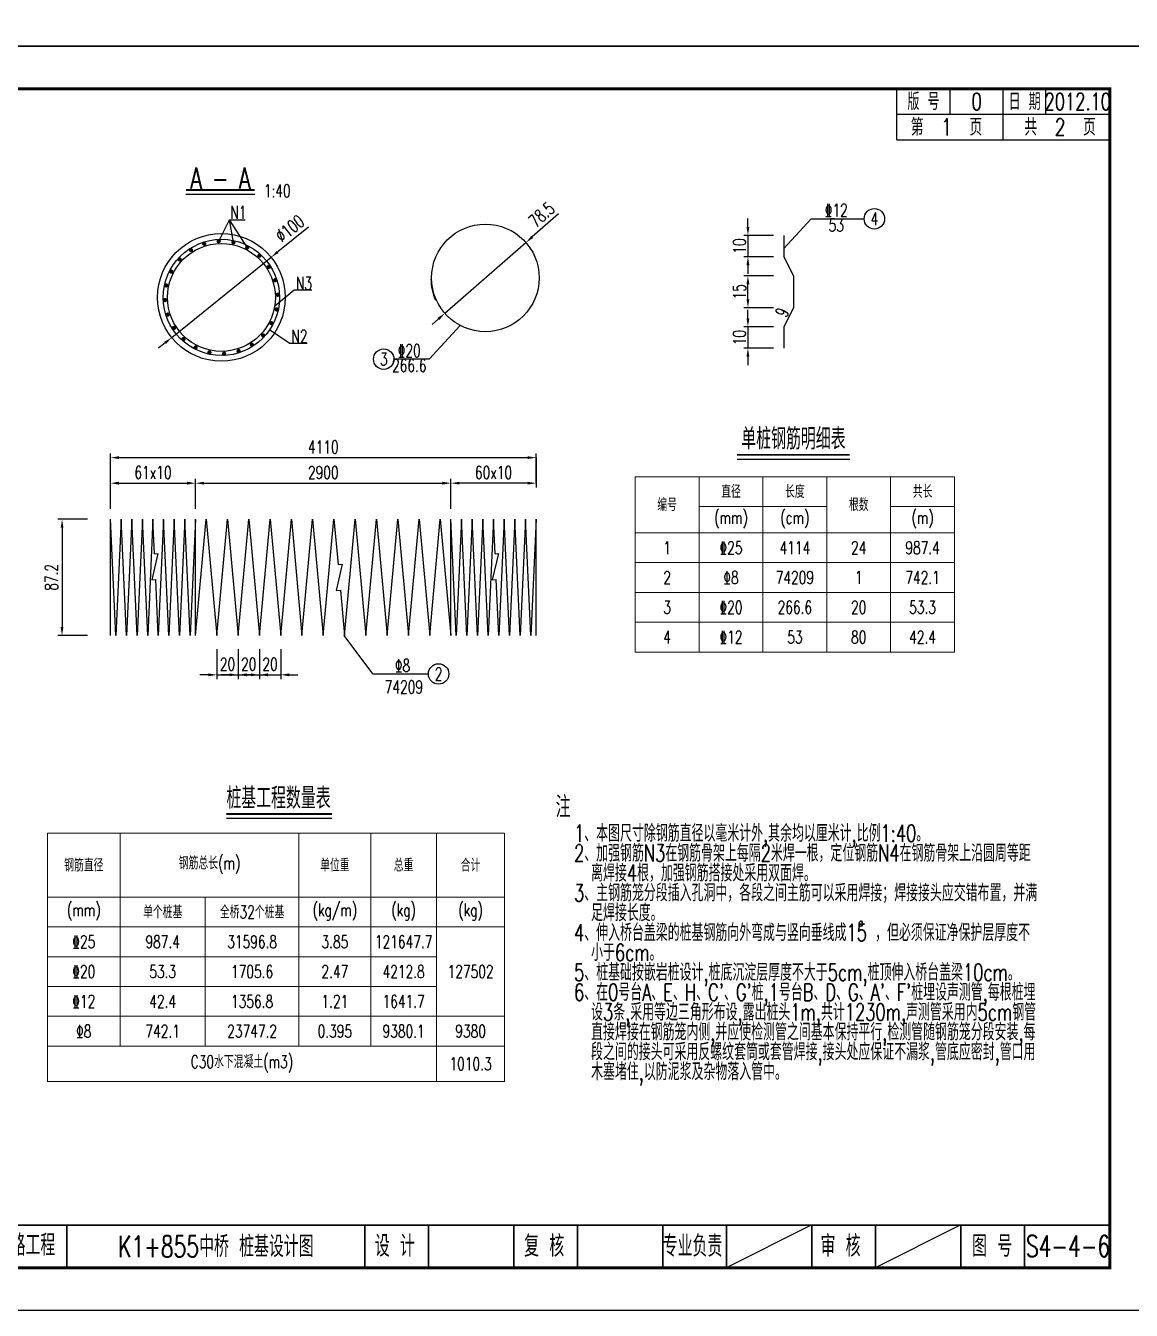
# Model space of a CAD drawing. Header units: millimetres. Extents: x -51 to 12129, y -1309 to -715.
# Drawn here: x 1784.9 to 2044.6, y -1308.7 to -1006.8 of the extents above; entities that cross this region are included whole.
import ezdxf
from ezdxf.enums import TextEntityAlignment as Align

# ---------------------------------------------------------------- set-up
doc = ezdxf.new("R2010")
doc.units = ezdxf.units.MM
doc.header["$LTSCALE"] = 0.25
for name, color, linetype in [('图框', 7, 'Continuous'), ('尺寸标注', 2, 'Continuous'), ('文字', 7, 'Continuous'), ('文字字符', 7, 'Continuous'), ('标注', 4, 'Continuous'), ('次轮廓线', 7, 'Continuous'), ('表格', 7, 'Continuous'), ('钢筋', 6, 'Continuous')]:
    doc.layers.add(name, color=color, linetype=linetype)
doc.styles.get("Standard").update_dxf_attribs({"font": 'simplex1.shx', "width": 0.7, "bigfont": 'hztxt.shx'})
doc.dimstyles.new('比例1：10', dxfattribs={"dimtxt": 3, "dimasz": 2, "dimexe": 1, "dimexo": 2, "dimgap": 0.5, "dimtad": 1, "dimzin": 13, "dimdsep": 46, "dimtxsty": 'Standard', "dimcen": -0.09, "dimclrd": 256, "dimclre": 256, "dimclrt": 7, "dimaunit": 1, "dimadec": 0, "dimazin": 0, "dimtfac": 0.0005, "dimtix": 1, "dimtmove": 2, "dimatfit": 0, "dimldrblk": 'DIM', "dimfxl": 0, "dimtolj": 1, "dimtzin": 13, "dimarcsym": 0})
doc.dimstyles.new('比例1：25', dxfattribs={"dimtxt": 3, "dimasz": 2, "dimexe": 1, "dimexo": 1, "dimgap": 1, "dimtad": 1, "dimdec": 1, "dimlfac": 2.5, "dimzin": 9, "dimdsep": 46, "dimtxsty": 'Standard', "dimcen": -0.09, "dimclrd": 4, "dimclre": 4, "dimclrt": 7, "dimaunit": 1, "dimadec": 0, "dimazin": 0, "dimtfac": 0.0005, "dimtdec": 1, "dimtix": 1, "dimtmove": 2, "dimatfit": 3, "dimfxl": 0, "dimtolj": 1, "dimtzin": 13, "dimarcsym": 0})
doc.dimstyles.new('比例1：300', dxfattribs={"dimtxt": 3, "dimasz": 2, "dimexe": 2, "dimexo": 1, "dimgap": 0.5, "dimtad": 1, "dimlfac": 30, "dimzin": 13, "dimdsep": 46, "dimtxsty": 'Standard', "dimcen": -0.09, "dimclrd": 256, "dimclre": 256, "dimclrt": 7, "dimaunit": 1, "dimadec": 0, "dimazin": 2, "dimtfac": 0.0005, "dimtix": 1, "dimtmove": 2, "dimatfit": 3, "dimfxl": 0, "dimtolj": 1, "dimtzin": 13, "dimarcsym": 0})
doc.dimstyles.new('比例1：40', dxfattribs={"dimscale": 0, "dimtxt": 3, "dimasz": 2, "dimexe": 1, "dimexo": 1, "dimgap": 1, "dimtad": 1, "dimlfac": 4, "dimzin": 13, "dimdsep": 46, "dimtxsty": 'Standard', "dimblk2": 'DIM', "dimcen": -0.09, "dimclrd": 256, "dimclre": 256, "dimclrt": 7, "dimaunit": 1, "dimadec": 5, "dimazin": 0, "dimtfac": 0.0005, "dimtix": 1, "dimtmove": 2, "dimatfit": 3, "dimfxl": 0, "dimtolj": 1, "dimtzin": 13, "dimarcsym": 0})
doc.dimstyles.new('比例：1：20', dxfattribs={"dimscale": 0, "dimtxt": 3, "dimasz": 2, "dimexe": 1, "dimexo": 1, "dimgap": 0.5, "dimtad": 1, "dimdec": 1, "dimlfac": 2, "dimzin": 9, "dimdsep": 46, "dimtxsty": 'Standard', "dimcen": 0.5, "dimclrd": 256, "dimclre": 256, "dimclrt": 256, "dimadec": 1, "dimazin": 2, "dimtfac": 1, "dimtdec": 1, "dimtix": 1, "dimtmove": 2, "dimatfit": 3, "dimfxl": 0, "dimtolj": 1, "dimtzin": 0, "dimlwd": -1, "dimlwe": -1, "dimarcsym": 0})

# ---------------------------------------------------------------- blocks, each defined once
blk = doc.blocks.new('*D1118')
at = {"layer": 'Defpoints', "color": 0}
for p in [(1372.09, -1172.34), (1813.16, -1172.34), (1393.16, -1189.01)]:
    blk.add_point(p, dxfattribs=at)
at = {"layer": '标注', "lineweight": -2}
for p, q in [((1378.09, -1172.34), (1370.09, -1172.34)), ((1372.09, -1187.01), (1372.09, -1174.34)), ((1378.09, -1189.01), (1370.09, -1189.01))]:
    blk.add_line(p, q, dxfattribs=at)
at = {"layer": '标注'}
for points in [[(1371.76, -1174.34), (1372.43, -1174.34), (1372.09, -1172.34)], [(1371.76, -1187.01), (1372.43, -1187.01), (1372.09, -1189.01)]]:
    blk.add_solid(points, dxfattribs=at)
at = {"layer": '标注', "color": 7, "insert": (1370.09, -1180.68), "char_height": 3, "attachment_point": 5, "rotation": 90}
blk.add_mtext('\\A1;500', dxfattribs=at)
blk = doc.blocks.new('*D1770')
at = {"layer": 'Defpoints', "color": 0}
for p in [(6802.01, -1239.17), (1359.98, -1242.17), (6754.34, -1242.17)]:
    blk.add_point(p, dxfattribs=at)
at = {"layer": '标注', "color": 4, "lineweight": -2}
for p, q in [((6754.34, -1237.17), (6754.34, -1235.17)), ((6760.34, -1239.17), (6753.34, -1239.17)), ((6754.34, -1239.17), (6754.34, -1242.17)), ((6748.34, -1242.17), (6755.34, -1242.17)), ((6754.34, -1244.17), (6754.34, -1246.17))]:
    blk.add_line(p, q, dxfattribs=at)
at = {"layer": '标注', "color": 4}
for points in [[(6754.01, -1237.17), (6754.67, -1237.17), (6754.34, -1239.17)], [(6754.01, -1244.17), (6754.67, -1244.17), (6754.34, -1242.17)]]:
    blk.add_solid(points, dxfattribs=at)
at = {"layer": '标注', "color": 7, "insert": (6751.84, -1240.67), "char_height": 3, "attachment_point": 5, "rotation": 90}
blk.add_mtext('\\A1;7.5', dxfattribs=at)
blk = doc.blocks.new('*D1794')
at = {"layer": 'Defpoints', "color": 0}
for p in [(1756.54, -1110.45), (8019.91, -1110.45), (8028.04, -1115.45)]:
    blk.add_point(p, dxfattribs=at)
at = {"layer": '标注', "lineweight": -2}
for p, q in [((8019.91, -1108.45), (8019.91, -1106.45)), ((8013.91, -1110.45), (8020.91, -1110.45)), ((8019.91, -1115.45), (8019.91, -1110.45)), ((8025.91, -1115.45), (8018.91, -1115.45)), ((8019.91, -1117.45), (8019.91, -1119.45))]:
    blk.add_line(p, q, dxfattribs=at)
at = {"layer": '标注'}
for points in [[(8019.58, -1108.45), (8020.25, -1108.45), (8019.91, -1110.45)], [(8019.58, -1117.45), (8020.25, -1117.45), (8019.91, -1115.45)]]:
    blk.add_solid(points, dxfattribs=at)
at = {"layer": '标注', "color": 7, "insert": (8017.91, -1112.95), "char_height": 3, "attachment_point": 5, "rotation": 90}
blk.add_mtext('\\A1;5', dxfattribs=at)
blk = doc.blocks.new('DIM')
blk.add_lwpolyline([(-1, -0.1, 0.2, 0, 0), (0, 0, 0, 0, 0)], format="xyseb")
blk = doc.blocks.new('*D1930')
at = {"layer": 'Defpoints', "color": 0}
for p in [(1842.53, -1061.25), (1819.19, -1080.1)]:
    blk.add_point(p, dxfattribs=at)
at = {"layer": '标注', "lineweight": -2}
for p, q in [((1851.34, -1054.14), (1844.09, -1059.99)), ((1819.19, -1080.1), (1842.53, -1061.25)), ((1817.64, -1081.36), (1816.08, -1082.61))]:
    blk.add_line(p, q, dxfattribs=at)
at = {"layer": '标注'}
for points in [[(1843.88, -1059.73), (1844.29, -1060.25), (1842.53, -1061.25)], [(1817.43, -1081.1), (1817.85, -1081.62), (1819.19, -1080.1)]]:
    blk.add_solid(points, dxfattribs=at)
at = {"layer": '标注', "color": 7, "insert": (1846.92, -1054.49), "char_height": 3, "attachment_point": 5, "rotation": 38.9309}
blk.add_mtext('\\A1;%%C100', dxfattribs=at)
blk = doc.blocks.new('*D1931')
at = {"layer": 'Defpoints', "color": 0}
for p in [(1902.39, -1057.78), (1883.35, -1074.41)]:
    blk.add_point(p, dxfattribs=at)
at = {"layer": '标注', "lineweight": -2}
for p, q in [((1910.07, -1051.07), (1903.89, -1056.46)), ((1883.35, -1074.41), (1902.39, -1057.78)), ((1881.85, -1075.72), (1880.34, -1077.04))]:
    blk.add_line(p, q, dxfattribs=at)
at = {"layer": '标注'}
for points in [[(1903.67, -1056.21), (1904.11, -1056.71), (1902.39, -1057.78)], [(1881.63, -1075.47), (1882.07, -1075.97), (1883.35, -1074.41)]]:
    blk.add_solid(points, dxfattribs=at)
at = {"layer": '标注', "color": 7, "insert": (1906.09, -1051.22), "char_height": 3, "attachment_point": 5, "rotation": 41.1437}
blk.add_mtext('\\A1;78.5', dxfattribs=at)
blk = doc.blocks.new('*D1933')
at = {"layer": 'Defpoints', "color": 0}
for p in [(1962.98, -1056.1), (1954.55, -1061.1), (1962.98, -1061.1)]:
    blk.add_point(p, dxfattribs=at)
at = {"layer": '标注'}
for p, q in [((1954.55, -1054.1), (1954.55, -1052.1)), ((1960.55, -1056.1), (1953.55, -1056.1)), ((1954.55, -1056.1), (1954.55, -1061.1)), ((1960.55, -1061.1), (1953.55, -1061.1)), ((1954.55, -1063.1), (1954.55, -1065.1))]:
    blk.add_line(p, q, dxfattribs=at)
for points in [[(1954.22, -1054.1), (1954.88, -1054.1), (1954.55, -1056.1)], [(1954.22, -1063.1), (1954.88, -1063.1), (1954.55, -1061.1)]]:
    blk.add_solid(points, dxfattribs=at)
at = {"layer": '标注', "insert": (1952.55, -1058.6), "char_height": 3, "attachment_point": 5, "rotation": 90}
blk.add_mtext('\\A1;10', dxfattribs=at)
blk = doc.blocks.new('*D1934')
at = {"layer": 'Defpoints', "color": 0}
for p in [(1954.55, -1065.6), (1965.23, -1065.6), (1965.23, -1073.1)]:
    blk.add_point(p, dxfattribs=at)
at = {"layer": '标注'}
for p, q in [((1960.55, -1065.6), (1953.55, -1065.6)), ((1954.55, -1071.1), (1954.55, -1067.6)), ((1960.55, -1073.1), (1953.55, -1073.1))]:
    blk.add_line(p, q, dxfattribs=at)
for points in [[(1954.22, -1067.6), (1954.88, -1067.6), (1954.55, -1065.6)], [(1954.22, -1071.1), (1954.88, -1071.1), (1954.55, -1073.1)]]:
    blk.add_solid(points, dxfattribs=at)
at = {"layer": '标注', "insert": (1952.55, -1069.35), "char_height": 3, "attachment_point": 5, "rotation": 90}
blk.add_mtext('\\A1;15', dxfattribs=at)
blk = doc.blocks.new('*D1935')
at = {"layer": 'Defpoints', "color": 0}
for p in [(1962.98, -1077.6), (1954.55, -1082.6), (1962.98, -1082.6)]:
    blk.add_point(p, dxfattribs=at)
at = {"layer": '标注'}
for p, q in [((1954.55, -1075.6), (1954.55, -1073.6)), ((1960.55, -1077.6), (1953.55, -1077.6)), ((1954.55, -1077.6), (1954.55, -1082.6)), ((1960.55, -1082.6), (1953.55, -1082.6)), ((1954.55, -1084.6), (1954.55, -1086.6))]:
    blk.add_line(p, q, dxfattribs=at)
for points in [[(1954.22, -1075.6), (1954.88, -1075.6), (1954.55, -1077.6)], [(1954.22, -1084.6), (1954.88, -1084.6), (1954.55, -1082.6)]]:
    blk.add_solid(points, dxfattribs=at)
at = {"layer": '标注', "insert": (1952.55, -1080.1), "char_height": 3, "attachment_point": 5, "rotation": 90}
blk.add_mtext('\\A1;10', dxfattribs=at)
blk = doc.blocks.new('*D1936')
at = {"layer": 'Defpoints', "color": 0}
for p in [(1804.79, -1122.8), (1793.42, -1150.1), (1804.79, -1150.1)]:
    blk.add_point(p, dxfattribs=at)
at = {"layer": '标注', "lineweight": -2}
for p, q in [((1799.42, -1122.8), (1792.42, -1122.8)), ((1793.42, -1124.8), (1793.42, -1148.1)), ((1799.42, -1150.1), (1792.42, -1150.1))]:
    blk.add_line(p, q, dxfattribs=at)
at = {"layer": '标注'}
for points in [[(1793.09, -1124.8), (1793.76, -1124.8), (1793.42, -1122.8)], [(1793.09, -1148.1), (1793.76, -1148.1), (1793.42, -1150.1)]]:
    blk.add_solid(points, dxfattribs=at)
at = {"layer": '标注', "color": 7, "insert": (1790.92, -1136.45), "char_height": 3, "attachment_point": 5, "rotation": 90}
blk.add_mtext('\\A1;87.2', dxfattribs=at)
blk = doc.blocks.new('*D1922')
at = {"layer": 'Defpoints', "color": 0}
for p in [(1904.79, -1108.32), (1804.79, -1122.8), (1904.79, -1122.8)]:
    blk.add_point(p, dxfattribs=at)
at = {"layer": '标注', "lineweight": -2}
for p, q in [((1804.79, -1114.32), (1804.79, -1107.32)), ((1904.79, -1114.32), (1904.79, -1107.32)), ((1806.79, -1108.32), (1902.79, -1108.32))]:
    blk.add_line(p, q, dxfattribs=at)
at = {"layer": '标注'}
for points in [[(1806.79, -1107.98), (1806.79, -1108.65), (1804.79, -1108.32)], [(1902.79, -1107.98), (1902.79, -1108.65), (1904.79, -1108.32)]]:
    blk.add_solid(points, dxfattribs=at)
at = {"layer": '标注', "color": 7, "insert": (1854.79, -1105.82), "char_height": 3, "attachment_point": 5}
blk.add_mtext('\\A1;4110', dxfattribs=at)
blk = doc.blocks.new('*D1937')
at = {"layer": 'Defpoints', "color": 0}
for p in [(1824.79, -1114.32), (1804.79, -1122.8), (1824.79, -1122.8)]:
    blk.add_point(p, dxfattribs=at)
at = {"layer": '标注', "lineweight": -2}
for p, q in [((1804.79, -1120.32), (1804.79, -1113.32)), ((1824.79, -1120.32), (1824.79, -1113.32)), ((1806.79, -1114.32), (1822.79, -1114.32))]:
    blk.add_line(p, q, dxfattribs=at)
at = {"layer": '标注'}
for points in [[(1806.79, -1113.98), (1806.79, -1114.65), (1804.79, -1114.32)], [(1822.79, -1113.98), (1822.79, -1114.65), (1824.79, -1114.32)]]:
    blk.add_solid(points, dxfattribs=at)
at = {"layer": '标注', "color": 7, "insert": (1814.79, -1111.82), "char_height": 3, "attachment_point": 5}
blk.add_mtext('\\A1;61x10', dxfattribs=at)
blk = doc.blocks.new('*D1938')
at = {"layer": 'Defpoints', "color": 0}
for p in [(1904.79, -825.8), (1884.79, -1114.32), (1884.79, -1122.8)]:
    blk.add_point(p, dxfattribs=at)
at = {"layer": '标注', "lineweight": -2}
for p, q in [((1904.79, -1108.32), (1904.79, -1115.32)), ((1884.79, -1120.32), (1884.79, -1113.32)), ((1902.79, -1114.32), (1886.79, -1114.32))]:
    blk.add_line(p, q, dxfattribs=at)
at = {"layer": '标注'}
for points in [[(1886.79, -1113.98), (1886.79, -1114.65), (1884.79, -1114.32)], [(1902.79, -1113.98), (1902.79, -1114.65), (1904.79, -1114.32)]]:
    blk.add_solid(points, dxfattribs=at)
at = {"layer": '标注', "color": 7, "insert": (1894.79, -1111.82), "char_height": 3, "attachment_point": 5}
blk.add_mtext('\\A1;60x10', dxfattribs=at)
blk = doc.blocks.new('*D1923')
at = {"layer": 'Defpoints', "color": 0}
for p in [(1884.79, -1114.32), (1824.79, -1122.8), (1884.79, -1122.8)]:
    blk.add_point(p, dxfattribs=at)
at = {"layer": '标注', "lineweight": -2}
for p, q in [((1824.79, -1120.32), (1824.79, -1113.32)), ((1884.79, -1120.32), (1884.79, -1113.32)), ((1826.79, -1114.32), (1882.79, -1114.32))]:
    blk.add_line(p, q, dxfattribs=at)
at = {"layer": '标注'}
for points in [[(1826.79, -1113.98), (1826.79, -1114.65), (1824.79, -1114.32)], [(1882.79, -1113.98), (1882.79, -1114.65), (1884.79, -1114.32)]]:
    blk.add_solid(points, dxfattribs=at)
at = {"layer": '标注', "color": 7, "insert": (1854.79, -1111.82), "char_height": 3, "attachment_point": 5}
blk.add_mtext('\\A1;2900', dxfattribs=at)
blk = doc.blocks.new('*D1939')
at = {"layer": 'Defpoints', "color": 0}
for p in [(1829.79, -1150.1), (1834.79, -1150.1), (1834.79, -1159.35)]:
    blk.add_point(p, dxfattribs=at)
at = {"layer": '标注', "lineweight": -2}
for p, q in [((1829.79, -1153.35), (1829.79, -1160.35)), ((1834.79, -1153.35), (1834.79, -1160.35)), ((1827.79, -1159.35), (1825.79, -1159.35)), ((1829.79, -1159.35), (1834.79, -1159.35)), ((1836.79, -1159.35), (1838.79, -1159.35))]:
    blk.add_line(p, q, dxfattribs=at)
at = {"layer": '标注'}
for points in [[(1827.79, -1159.01), (1827.79, -1159.68), (1829.79, -1159.35)], [(1836.79, -1159.01), (1836.79, -1159.68), (1834.79, -1159.35)]]:
    blk.add_solid(points, dxfattribs=at)
at = {"layer": '标注', "color": 7, "insert": (1832.29, -1156.85), "char_height": 3, "attachment_point": 5}
blk.add_mtext('\\A1;20', dxfattribs=at)
blk = doc.blocks.new('*D1940')
at = {"layer": 'Defpoints', "color": 0}
for p in [(1834.79, -1150.1), (1839.79, -1150.1), (1839.79, -1159.35)]:
    blk.add_point(p, dxfattribs=at)
at = {"layer": '标注', "lineweight": -2}
for p, q in [((1834.79, -1153.35), (1834.79, -1160.35)), ((1839.79, -1153.35), (1839.79, -1160.35)), ((1832.79, -1159.35), (1830.79, -1159.35)), ((1834.79, -1159.35), (1839.79, -1159.35)), ((1841.79, -1159.35), (1843.79, -1159.35))]:
    blk.add_line(p, q, dxfattribs=at)
at = {"layer": '标注'}
for points in [[(1832.79, -1159.01), (1832.79, -1159.68), (1834.79, -1159.35)], [(1841.79, -1159.01), (1841.79, -1159.68), (1839.79, -1159.35)]]:
    blk.add_solid(points, dxfattribs=at)
at = {"layer": '标注', "color": 7, "insert": (1837.29, -1156.85), "char_height": 3, "attachment_point": 5}
blk.add_mtext('\\A1;20', dxfattribs=at)
blk = doc.blocks.new('*D1941')
at = {"layer": 'Defpoints', "color": 0}
for p in [(1839.79, -1150.1), (1844.79, -1150.1), (1844.79, -1159.35)]:
    blk.add_point(p, dxfattribs=at)
at = {"layer": '标注', "lineweight": -2}
for p, q in [((1839.79, -1153.35), (1839.79, -1160.35)), ((1844.79, -1153.35), (1844.79, -1160.35)), ((1837.79, -1159.35), (1835.79, -1159.35)), ((1839.79, -1159.35), (1844.79, -1159.35)), ((1846.79, -1159.35), (1848.79, -1159.35))]:
    blk.add_line(p, q, dxfattribs=at)
at = {"layer": '标注'}
for points in [[(1837.79, -1159.01), (1837.79, -1159.68), (1839.79, -1159.35)], [(1846.79, -1159.01), (1846.79, -1159.68), (1844.79, -1159.35)]]:
    blk.add_solid(points, dxfattribs=at)
at = {"layer": '标注', "color": 7, "insert": (1842.29, -1156.85), "char_height": 3, "attachment_point": 5}
blk.add_mtext('\\A1;20', dxfattribs=at)
blk = doc.blocks.new('*T1924')
at = {"layer": '表格', "color": 1, "lineweight": 0}
for p, q in [((0, 0), (15, 0)), ((0, 0), (0, -7)), ((15, 0), (30, 0)), ((30, 0), (45, 0)), ((45, 0), (60, 0)), ((60, 0), (75, 0)), ((75, 0), (75, -7)), ((0, -7), (0, -13.2)), ((75, -7), (75, -13.2)), ((0, -13.2), (0, -20.2)), ((75, -13.2), (75, -20.2)), ((0, -20.2), (0, -27.2)), ((75, -20.2), (75, -27.2)), ((0, -27.2), (0, -34.2)), ((75, -27.2), (75, -34.2)), ((0, -34.2), (0, -41.2)), ((75, -34.2), (75, -41.2)), ((0, -41.2), (15, -41.2)), ((15, -41.2), (30, -41.2)), ((30, -41.2), (45, -41.2)), ((45, -41.2), (60, -41.2)), ((60, -41.2), (75, -41.2))]:
    blk.add_line(p, q, dxfattribs=at)
at = {"layer": '表格', "color": 0, "lineweight": 0}
for p, q in [((15, 0), (15, -7)), ((30, 0), (30, -7)), ((45, 0), (45, -7)), ((60, 0), (60, -7)), ((15, -7), (30, -7)), ((15, -7), (15, -13.2)), ((30, -7), (45, -7)), ((30, -7), (30, -13.2)), ((45, -7), (45, -13.2)), ((60, -7), (75, -7)), ((60, -7), (60, -13.2)), ((0, -13.2), (15, -13.2)), ((15, -13.2), (30, -13.2)), ((15, -13.2), (15, -20.2)), ((30, -13.2), (45, -13.2)), ((30, -13.2), (30, -20.2)), ((45, -13.2), (60, -13.2)), ((45, -13.2), (45, -20.2)), ((60, -13.2), (75, -13.2)), ((60, -13.2), (60, -20.2)), ((0, -20.2), (15, -20.2)), ((15, -20.2), (30, -20.2)), ((15, -20.2), (15, -27.2)), ((30, -20.2), (45, -20.2)), ((30, -20.2), (30, -27.2)), ((45, -20.2), (60, -20.2)), ((45, -20.2), (45, -27.2)), ((60, -20.2), (75, -20.2)), ((60, -20.2), (60, -27.2)), ((0, -27.2), (15, -27.2)), ((15, -27.2), (30, -27.2)), ((15, -27.2), (15, -34.2)), ((30, -27.2), (45, -27.2)), ((30, -27.2), (30, -34.2)), ((45, -27.2), (60, -27.2)), ((45, -27.2), (45, -34.2)), ((60, -27.2), (75, -27.2)), ((60, -27.2), (60, -34.2)), ((0, -34.2), (15, -34.2)), ((15, -34.2), (30, -34.2)), ((15, -34.2), (15, -41.2)), ((30, -34.2), (45, -34.2)), ((30, -34.2), (30, -41.2)), ((45, -34.2), (60, -34.2)), ((45, -34.2), (45, -41.2)), ((60, -34.2), (75, -34.2)), ((60, -34.2), (60, -41.2))]:
    blk.add_line(p, q, dxfattribs=at)
at = {"layer": '表格', "char_height": 3, "width": 12, "attachment_point": 5}
for s, insert in [('直径', (22.5, -3.5)), ('长度', (37.5, -3.5)), ('共长', (67.5, -3.5)), ('编号', (7.5, -6.6)), ('根数', (52.5, -6.6)), ('(mm)', (22.5, -10.1)), ('(cm)', (37.5, -10.1)), ('(m)', (67.5, -10.1)), ('1', (7.5, -16.7)), ('\x8425', (22.5, -16.7)), ('4114', (37.5, -16.7)), ('24', (52.5, -16.7)), ('987.4', (67.5, -16.7)), ('2', (7.5, -23.7)), ('\x838', (22.5, -23.7)), ('74209', (37.5, -23.7)), ('1', (52.5, -23.7)), ('742.1', (67.5, -23.7)), ('3', (7.5, -30.7)), ('\x8420', (22.5, -30.7)), ('266.6', (37.5, -30.7)), ('20', (52.5, -30.7)), ('53.3', (67.5, -30.7)), ('4', (7.5, -37.7)), ('\x8412', (22.5, -37.7)), ('53', (37.5, -37.7)), ('80', (52.5, -37.7)), ('42.4', (67.5, -37.7))]:
    blk.add_mtext(s, dxfattribs=dict(at, insert=insert))
blk = doc.blocks.new('*T1925')
at = {"layer": '表格', "color": 1, "lineweight": 0}
for p, q in [((0, 0), (17.08, 0)), ((0, 0), (0, -15)), ((17.08, 0), (37.08, 0)), ((37.08, 0), (59.08, 0)), ((59.08, 0), (75.95, 0)), ((75.95, 0), (91.39, 0)), ((91.39, 0), (107.4, 0)), ((107.4, 0), (107.4, -15)), ((0, -15), (0, -22)), ((107.4, -15), (107.4, -22)), ((0, -22), (0, -29)), ((107.4, -22), (107.4, -29)), ((0, -29), (0, -36)), ((107.4, -29), (107.4, -36)), ((0, -36), (0, -43)), ((107.4, -36), (107.4, -43)), ((0, -43), (0, -50)), ((107.4, -43), (107.4, -50)), ((0, -50), (0, -58.33)), ((107.4, -50), (107.4, -58.33)), ((0, -58.33), (17.08, -58.33)), ((17.08, -58.33), (37.08, -58.33)), ((37.08, -58.33), (59.08, -58.33)), ((59.08, -58.33), (75.95, -58.33)), ((75.95, -58.33), (91.39, -58.33)), ((91.39, -58.33), (107.4, -58.33))]:
    blk.add_line(p, q, dxfattribs=at)
at = {"layer": '表格', "color": 0, "lineweight": 0}
for p, q in [((17.08, 0), (17.08, -15)), ((59.08, 0), (59.08, -15)), ((75.95, 0), (75.95, -15)), ((91.39, 0), (91.39, -15)), ((0, -15), (17.08, -15)), ((17.08, -15), (37.08, -15)), ((17.08, -15), (17.08, -22)), ((37.08, -15), (59.08, -15)), ((37.08, -15), (37.08, -22)), ((59.08, -15), (75.95, -15)), ((59.08, -15), (59.08, -22)), ((75.95, -15), (91.39, -15)), ((75.95, -15), (75.95, -22)), ((91.39, -15), (107.4, -15)), ((91.39, -15), (91.39, -22)), ((0, -22), (17.08, -22)), ((17.08, -22), (37.08, -22)), ((17.08, -22), (17.08, -29)), ((37.08, -22), (59.08, -22)), ((37.08, -22), (37.08, -29)), ((59.08, -22), (75.95, -22)), ((59.08, -22), (59.08, -29)), ((75.95, -22), (91.39, -22)), ((75.95, -22), (75.95, -29)), ((91.39, -22), (107.4, -22)), ((91.39, -22), (91.39, -29)), ((0, -29), (17.08, -29)), ((17.08, -29), (37.08, -29)), ((17.08, -29), (17.08, -36)), ((37.08, -29), (59.08, -29)), ((37.08, -29), (37.08, -36)), ((59.08, -29), (75.95, -29)), ((59.08, -29), (59.08, -36)), ((75.95, -29), (91.39, -29)), ((75.95, -29), (75.95, -36)), ((91.39, -29), (91.39, -36)), ((0, -36), (17.08, -36)), ((37.08, -36), (59.08, -36)), ((59.08, -36), (75.95, -36)), ((59.08, -36), (59.08, -43)), ((75.95, -36), (91.39, -36)), ((75.95, -36), (75.95, -43)), ((91.39, -36), (91.39, -43)), ((0, -43), (17.08, -43)), ((37.08, -43), (59.08, -43)), ((59.08, -43), (75.95, -43)), ((59.08, -43), (59.08, -50)), ((75.95, -43), (91.39, -43)), ((75.95, -43), (75.95, -50)), ((91.39, -43), (107.4, -43)), ((91.39, -43), (91.39, -50)), ((0, -50), (17.08, -50)), ((17.08, -50), (37.08, -50)), ((37.08, -50), (59.08, -50)), ((59.08, -50), (75.95, -50)), ((75.95, -50), (91.39, -50)), ((91.39, -50), (107.4, -50)), ((91.39, -50), (91.39, -58.33))]:
    blk.add_line(p, q, dxfattribs=at)
at = {"layer": '表格', "color": 7, "lineweight": 0}
for p, q in [((17.08, -36), (37.08, -36)), ((17.08, -36), (17.08, -43)), ((37.08, -36), (37.08, -43)), ((17.08, -43), (37.08, -43)), ((17.08, -43), (17.08, -50)), ((37.08, -43), (37.08, -50))]:
    blk.add_line(p, q, dxfattribs=at)
at = {"layer": '表格', "char_height": 3, "attachment_point": 5}
for s, insert, width in [('钢筋直径', (8.54, -7.5), 14.0845), ('钢筋总长(m)', (38.08, -7.5), 39), ('单位重', (67.52, -7.5), 13.8658), ('总重', (83.67, -7.5), 12.4382), ('合计', (99.4, -7.5), 13.0164), ('(mm)', (8.54, -18.5), 14.0845), ('单个桩基', (27.08, -18.5), 17), ('全桥32个桩基', (48.08, -18.5), 19), ('(kg/m)', (67.52, -18.5), 13.8658), ('(kg)', (83.67, -18.5), 12.4382), ('(kg)', (99.4, -18.5), 13.0164), ('\x8425', (8.54, -25.5), 14.0845), ('987.4', (27.08, -25.5), 17), ('31596.8', (48.08, -25.5), 19), ('3.85', (67.52, -25.5), 13.8658), ('121647.7', (83.67, -25.5), 12.4382), ('\x8420', (8.54, -32.5), 14.0845), ('53.3', (27.08, -32.5), 17), ('1705.6', (48.08, -32.5), 19), ('2.47', (67.52, -32.5), 13.8658), ('4212.8', (83.67, -32.5), 12.4382), ('127502', (99.4, -32.5), 13.0164), ('\x8412', (8.54, -39.5), 14.0845), ('42.4', (27.08, -39.5), 17), ('1356.8', (48.08, -39.5), 19), ('1.21', (67.52, -39.5), 13.8658), ('1641.7', (83.67, -39.5), 12.4382), ('\x838', (8.54, -46.5), 14.0845), ('742.1', (27.08, -46.5), 17), ('23747.2', (48.08, -46.5), 19), ('0.395', (67.52, -46.5), 13.8658), ('9380.1', (83.67, -46.5), 12.4382), ('C30水下混凝土(m3)', (45.69, -54.17), 88.3885), ('1010.3', (99.4, -54.17), 13.0164)]:
    blk.add_mtext(s, dxfattribs=dict(at, insert=insert, width=width))
at = {"layer": '表格', "color": 0, "insert": (99.4, -46.5), "char_height": 3, "width": 13.0164, "attachment_point": 5}
blk.add_mtext('9380', dxfattribs=at)
blk = doc.blocks.new('series')
at = {"width": 0.75}
for tag, height, p in [('页码', 4, (-35, -19)), ('图名', 5, (-220, -282)), ('图号', 5, (-20, -282))]:
    blk.add_attdef(tag, text='', height=height, dxfattribs=at).set_placement(p, align=Align.MIDDLE_CENTER)
blk = doc.blocks.new('123')
at = {"layer": '图框', "color": 2}
blk.add_lwpolyline([(369.33, -1011.65), (369.33, -714.65), (-50.67, -714.65), (-50.67, -1011.65)], close=True, dxfattribs=at)

msp = doc.modelspace()

# ---------------------------------------------------------------- linework, layer by layer
for p, q in [((1952.0085, -1108.64126), (1978.48488, -1108.64126)), ((1832.03809, -1193.04382), (1856.81971, -1193.04382)), ((1949.33091, -1298.65472), (1969.33091, -1288.65472)), ((1984.33091, -1298.65472), (2004.33091, -1288.65472))]:
    msp.add_line(p, q)
at = {"const_width": 0.7}
msp.add_lwpolyline([(1659.54252, -1298.65472), (2039.54252, -1298.65472), (2039.54252, -1021.65472), (1659.54252, -1021.65472)], close=True, dxfattribs=at)
at = {"const_width": 0.4}
for points in [[(1952.0085, -1107.64126), (1978.48488, -1107.64126)], [(1832.03809, -1192.04382), (1856.81971, -1192.04382)], [(1659.54252, -1288.65472), (2039.54252, -1288.65472)], [(1934.54252, -1298.65472), (1934.54252, -1288.65472)], [(1949.54252, -1298.65472), (1949.54252, -1288.65472)], [(1969.54252, -1298.65472), (1969.54252, -1288.65472)], [(1984.54252, -1298.65472), (1984.54252, -1288.65472)], [(2004.54252, -1298.65472), (2004.54252, -1288.65472)], [(2019.54252, -1298.65472), (2019.54252, -1288.65472)]]:
    msp.add_lwpolyline(points, dxfattribs=at)
at = {"layer": '图框', "const_width": 0.4}
for points in [[(1794.54252, -1298.65472), (1794.54252, -1288.65472)], [(1864.54252, -1298.65472), (1864.54252, -1288.65472)], [(1879.54252, -1298.65472), (1879.54252, -1288.65472)], [(1899.54252, -1298.65472), (1899.54252, -1288.65472)], [(1914.54252, -1298.65472), (1914.54252, -1288.65472)], [(1934.54252, -1298.65472), (1934.54252, -1288.65472)]]:
    msp.add_lwpolyline(points, dxfattribs=at)
at = {"layer": '尺寸标注'}
msp.add_line((1822.521, -1046.39007), (1838.70946, -1046.39007), dxfattribs=at)
msp.add_lwpolyline([(1822.521, -1045.42757, 0.525, 0.525, 0), (1838.70946, -1045.42757, 0, 0, 0)], format="xyseb", dxfattribs=at)
at = {"layer": '标注'}
for p, q in [((1830.23038, -1057.44024), (1832.72385, -1052.43101)), ((1836.93234, -1058.89816), (1832.72385, -1052.43101)), ((1832.72385, -1052.43101), (1836.44381, -1052.43101)), ((1833.67733, -1057.72804), (1832.72385, -1052.43101)), ((1969.38303, -1052.19924), (1962.98967, -1059.20078)), ((1969.38303, -1052.19924), (1981.85023, -1052.19924)), ((1843.36912, -1072.72428), (1847.98371, -1068.87929)), ((1847.98371, -1068.87929), (1852.13911, -1068.87929)), ((1879.70426, -1085.17811), (1886.94071, -1077.25329)), ((1846.78265, -1081.389), (1842.1964, -1078.27968)), ((1846.78265, -1081.389), (1851.03213, -1081.389)), ((1879.70426, -1085.17811), (1871.38679, -1085.17811)), ((1866.43943, -1159.14333), (1859.73467, -1150.09818)), ((1866.43943, -1159.14333), (1879.47978, -1159.14333))]:
    msp.add_line(p, q, dxfattribs=at)
for points in [[(1815.16055, -1130.91711), (1815.94647, -1130.84514), (1814.50196, -1137.00253), (1815.43527, -1136.91706)], [(1895.16055, -1130.91711), (1895.94647, -1130.84514), (1894.50196, -1137.00253), (1895.43527, -1136.91706)], [(1858.26378, -1133.44495), (1859.25962, -1133.35376), (1857.81511, -1139.51115), (1858.81095, -1139.41995)]]:
    msp.add_lwpolyline(points, dxfattribs=at)
for centre in [(1984.25023, -1052.19924), (1868.98679, -1085.17811), (1881.87978, -1159.14333)]:
    msp.add_circle(centre, 2.4, dxfattribs=at)
at = {"layer": '次轮廓线'}
for p, q in [((1989.54252, -1033.65472), (1989.54252, -1021.65472)), ((2002.04252, -1027.65472), (2002.04252, -1021.65472)), ((2014.54252, -1027.65472), (2014.54252, -1021.65472)), ((2024.54252, -1027.65472), (2024.54252, -1021.65472)), ((1989.54252, -1027.65472), (2039.54252, -1027.65472)), ((2014.54252, -1033.65472), (2014.54252, -1027.65472)), ((1989.54252, -1033.65472), (2039.54252, -1033.65472))]:
    msp.add_line(p, q, dxfattribs=at)
msp.add_circle((1830.86084, -1070.67523), 15, dxfattribs=at)
at = {"layer": '钢筋'}
for p, q in [((1962.97577, -1056.09911), (1962.97577, -1061.09911)), ((1962.97577, -1061.09911), (1965.22577, -1065.59911)), ((1965.22577, -1065.59911), (1965.22577, -1073.09911)), ((1965.22577, -1073.09911), (1962.97577, -1077.59911)), ((1962.97577, -1077.59911), (1962.97577, -1082.59911)), ((1804.7888, -1150.09818), (1804.7888, -1122.79818)), ((1806.0388, -1150.09818), (1804.7888, -1122.79818)), ((1807.2888, -1122.79818), (1806.0388, -1150.09818)), ((1808.5388, -1150.09818), (1807.2888, -1122.79818)), ((1809.7888, -1122.79818), (1808.5388, -1150.09818)), ((1811.0388, -1150.09818), (1809.7888, -1122.79818)), ((1812.2888, -1122.79818), (1811.0388, -1150.09818)), ((1813.5388, -1150.09818), (1812.2888, -1122.79818)), ((1814.7888, -1122.79818), (1813.5388, -1150.09818)), ((1815.16055, -1130.91711), (1814.7888, -1122.79818)), ((1817.2888, -1122.79818), (1816.0388, -1150.09818)), ((1818.5388, -1150.09818), (1817.2888, -1122.79818)), ((1819.7888, -1122.79818), (1818.5388, -1150.09818)), ((1821.0388, -1150.09818), (1819.7888, -1122.79818)), ((1822.2888, -1122.79818), (1821.0388, -1150.09818)), ((1823.5388, -1150.09818), (1822.2888, -1122.79818)), ((1824.7888, -1122.79818), (1823.5388, -1150.09818)), ((1824.7888, -1150.09818), (1827.2888, -1122.79818)), ((1824.7888, -1150.09818), (1824.7888, -1122.79818)), ((1827.2888, -1122.79818), (1829.7888, -1150.09818)), ((1829.7888, -1150.09818), (1832.2888, -1122.79818)), ((1832.2888, -1122.79818), (1834.7888, -1150.09818)), ((1834.7888, -1150.09818), (1837.2888, -1122.79818)), ((1837.2888, -1122.79818), (1839.7888, -1150.09818)), ((1839.7888, -1150.09818), (1842.2888, -1122.79818)), ((1842.2888, -1122.79818), (1844.7888, -1150.09818)), ((1844.7888, -1150.09818), (1847.2888, -1122.79818)), ((1847.2888, -1122.79818), (1849.7888, -1150.09818)), ((1849.7888, -1150.09818), (1852.2888, -1122.79818)), ((1852.2888, -1122.79818), (1854.7888, -1150.09818)), ((1854.7888, -1150.09818), (1857.2888, -1122.79818)), ((1857.2888, -1122.79818), (1858.26378, -1133.44495)), ((1859.7888, -1150.09818), (1862.2888, -1122.79818)), ((1862.2888, -1122.79818), (1864.7888, -1150.09818)), ((1864.7888, -1150.09818), (1867.2888, -1122.79818)), ((1867.2888, -1122.79818), (1869.7888, -1150.09818)), ((1869.7888, -1150.09818), (1872.2888, -1122.79818)), ((1872.2888, -1122.79818), (1874.7888, -1150.09818)), ((1874.7888, -1150.09818), (1877.2888, -1122.79818)), ((1877.2888, -1122.79818), (1879.7888, -1150.09818)), ((1879.7888, -1150.09818), (1882.2888, -1122.79818)), ((1882.2888, -1122.79818), (1884.7888, -1150.09818)), ((1884.7888, -1150.09818), (1884.7888, -1122.79818)), ((1886.0388, -1150.09818), (1884.7888, -1122.79818)), ((1887.2888, -1122.79818), (1886.0388, -1150.09818)), ((1888.5388, -1150.09818), (1887.2888, -1122.79818)), ((1889.7888, -1122.79818), (1888.5388, -1150.09818)), ((1891.0388, -1150.09818), (1889.7888, -1122.79818)), ((1892.2888, -1122.79818), (1891.0388, -1150.09818)), ((1893.5388, -1150.09818), (1892.2888, -1122.79818)), ((1894.7888, -1122.79818), (1893.5388, -1150.09818)), ((1895.16055, -1130.91711), (1894.7888, -1122.79818)), ((1897.2888, -1122.79818), (1896.0388, -1150.09818)), ((1898.5388, -1150.09818), (1897.2888, -1122.79818)), ((1899.7888, -1122.79818), (1898.5388, -1150.09818)), ((1901.0388, -1150.09818), (1899.7888, -1122.79818)), ((1902.2888, -1122.79818), (1901.0388, -1150.09818)), ((1903.5388, -1150.09818), (1902.2888, -1122.79818)), ((1904.7888, -1122.79818), (1903.5388, -1150.09818)), ((1904.7888, -1150.09818), (1904.7888, -1122.79818)), ((1816.0388, -1150.09818), (1815.43527, -1136.91706)), ((1896.0388, -1150.09818), (1895.43527, -1136.91706)), ((1858.81095, -1139.41995), (1859.7888, -1150.09818))]:
    msp.add_line(p, q, dxfattribs=at)
at = {"layer": '钢筋', "const_width": 0.5}
for points in [[(1823.94735, -1059.52862, -1), (1823.44735, -1059.52862, -1)], [(1827.0764, -1058.05439, -1), (1826.5764, -1058.05439, -1)], [(1830.48038, -1057.44024, -1), (1829.98038, -1057.44024, -1)], [(1833.92733, -1057.72804, -1), (1833.42733, -1057.72804, -1)], [(1837.18234, -1058.89816, -1), (1836.68234, -1058.89816, -1)], [(1821.30649, -1061.76248, -1), (1820.80649, -1061.76248, -1)], [(1840.02359, -1060.87088, -1), (1839.52359, -1060.87088, -1)], [(1819.33377, -1064.60373, -1), (1818.83377, -1064.60373, -1)], [(1842.25745, -1063.51174, -1), (1841.75745, -1063.51174, -1)], [(1818.16365, -1067.85874, -1), (1817.66365, -1067.85874, -1)], [(1843.73169, -1066.64079, -1), (1843.23169, -1066.64079, -1)], [(1817.87585, -1071.30569, -1), (1817.37585, -1071.30569, -1)], [(1844.34583, -1070.04477, -1), (1843.84583, -1070.04477, -1)], [(1818.49, -1074.70968, -1), (1817.99, -1074.70968, -1)], [(1844.05804, -1073.49172, -1), (1843.55804, -1073.49172, -1)], [(1819.96423, -1077.83872, -1), (1819.46423, -1077.83872, -1)], [(1842.88791, -1076.74674, -1), (1842.38791, -1076.74674, -1)], [(1822.19809, -1080.47959, -1), (1821.69809, -1080.47959, -1)], [(1840.9152, -1079.58798, -1), (1840.4152, -1079.58798, -1)], [(1825.03934, -1082.4523, -1), (1824.53934, -1082.4523, -1)], [(1828.29435, -1083.62243, -1), (1827.79435, -1083.62243, -1)], [(1831.7413, -1083.91023, -1), (1831.2413, -1083.91023, -1)], [(1835.14529, -1083.29608, -1), (1834.64529, -1083.29608, -1)], [(1838.27433, -1081.82184, -1), (1837.77433, -1081.82184, -1)]]:
    msp.add_lwpolyline(points, format="xyb", close=True, dxfattribs=at)
at = {"layer": '钢筋'}
msp.add_circle((1892.86926, -1066.09271), 12.6375, dxfattribs=at)
at = {"layer": '钢筋', "color": 6}
for radius in [13.65, 12.675]:
    msp.add_circle((1830.86084, -1070.67523), radius, dxfattribs=at)
at = {"layer": '钢筋'}
msp.add_arc((1892.98368, -1066.18959), 12.9, 180.6971954, 203.5634855, dxfattribs=at)
at = {"layer": '钢筋', "color": 4}
for p in [(1826.8264, -1058.05439), (1830.23038, -1057.44024), (1833.67733, -1057.72804), (1836.93234, -1058.89816), (1821.05649, -1061.76248), (1823.69735, -1059.52862), (1839.77359, -1060.87088), (1819.08377, -1064.60373), (1842.00745, -1063.51174), (1817.91365, -1067.85874), (1843.48169, -1066.64079), (1817.62585, -1071.30569), (1844.09583, -1070.04477), (1843.80804, -1073.49172), (1818.24, -1074.70968), (1842.63791, -1076.74674), (1819.71423, -1077.83872), (1821.94809, -1080.47959), (1840.6652, -1079.58798), (1824.78934, -1082.4523), (1834.89529, -1083.29608), (1838.02433, -1081.82184), (1828.04435, -1083.62243), (1831.4913, -1083.91023)]:
    msp.add_point(p, dxfattribs=at)

# ---------------------------------------------------------------- block references
ref = msp.add_blockref('series', (2049.54252, -1011.65472))
ref.add_attrib('页码', '第  1  页    共  2  页', dxfattribs={"height": 4, "width": 0.75}).set_placement((2014.54252, -1030.65472), align=Align.MIDDLE_CENTER)
for name, p in [('*T1924', (1928.07605, -1112.78804)), ('*T1925', (1789.99084, -1196.57778))]:
    msp.add_blockref(name, p)
at = {"layer": '标注'}
for p in [(1680, 0), (1680, -297)]:
    msp.add_blockref('123', p, dxfattribs=at)

# ---------------------------------------------------------------- texts
at = {"width": 0.7}
msp.add_text('注', height=5, dxfattribs=at).set_placement((1909.38084, -1187.89265), align=Align.TOP_LEFT)
at = {"color": 7, "width": 0.7}
msp.add_text('%%D', height=4, dxfattribs=at).set_placement((1981.09328, -1221.21709), align=Align.CENTER)
at = {"width": 0.7}
for s, p in [('专业负责', (1941.53275, -1293.56013)), ('审 核', (1976.30655, -1293.56013)), ('图 号', (2011.92572, -1293.56013)), ('S4-4-6', (2029.74536, -1293.56014))]:
    msp.add_text(s, height=5, dxfattribs=at).set_placement(p, align=Align.MIDDLE_CENTER)
at = {"color": 7, "insert": (1913.70393, -1194.57186), "char_height": 4, "width": 108.8500639, "attachment_point": 1, "line_spacing_factor": 0.7}
msp.add_mtext("1、本图尺寸除钢筋直径以毫米计外,其余均以厘米计,比例1:40。\\P\\pi-4,l4;2、加强钢筋N3在钢筋骨架上每隔2米焊一根，定位钢筋N4在钢筋骨架上沿圆周等距离焊接4根，加强钢筋搭接处采用双面焊。\\P3、主钢筋笼分段插入孔洞中，各段之间主筋可以采用焊接；焊接接头应交错布置，并满足焊接长度。\\P4、伸入桥台盖梁的桩基钢筋向外弯成与竖向垂线成15 ，但必须保证净保护层厚度不小于6cm。\\P\\pi0,l0;5、桩基础按嵌岩桩设计,桩底沉淀层厚度不大于5cm,桩顶伸入桥台盖梁10cm。\\P\\pi-4,l4;6、在0号台A、E、H、C'、G'桩,1号台B、D、G、A'、F'桩埋设声测管,每根桩埋设3条,采用等边三角形布设,露出桩头1m,共计1230m,声测管采用内5cm钢管直接焊接在钢筋笼内侧,并应使检测管之间基本保持平行,检测管随钢筋笼分段安装,每段之间的接头可采用反螺纹套筒或套管焊接,接头处应保证不漏浆,管底应密封,管口用木塞堵住,以防泥浆及杂物落入管中。", dxfattribs=at)
at = {"layer": '图框', "width": 0.7}
for s, p in [('佛山市禅城区南庄二桥北延线道路工程', (1762.08677, -1293.34002)), ('K1+855中桥 桩基设计图', (1829.54252, -1293.65472)), ('设 计', (1871.58718, -1293.56013)), ('复 核', (1906.682, -1293.56013))]:
    msp.add_text(s, height=5, dxfattribs=at).set_placement(p, align=Align.MIDDLE_CENTER)
at = {"layer": '尺寸标注', "color": 7, "width": 0.7}
for s, p in [('N1', (1834.83912, -1050.69088)), ('N3', (1850.26775, -1067.37016)), ('N2', (1849.19886, -1079.79636))]:
    msp.add_text(s, height=3, dxfattribs=at).set_placement(p, align=Align.MIDDLE)
msp.add_text('9', height=3, rotation=65, dxfattribs=at).set_placement((1962.58777, -1074.18071), align=Align.MIDDLE)
at = {"layer": '文字', "width": 0.7}
for s, p in [('版 号', (1995.79252, -1024.65472)), ('0', (2008.29252, -1024.65472)), ('日 期', (2019.54252, -1024.65472)), ('2012.10', (2032.04252, -1024.65472))]:
    msp.add_text(s, height=4, dxfattribs=at).set_placement(p, align=Align.MIDDLE_CENTER)
at = {"layer": '文字', "color": 7, "width": 0.7}
for s, p in [('单桩钢筋明细表', (1965.24686, -1103.90624)), ('桩基工程数量表', (1844.27197, -1188.30879))]:
    msp.add_text(s, height=5, dxfattribs=at).set_placement(p, align=Align.MIDDLE_CENTER)
at = {"layer": '文字字符', "color": 1, "width": 0.7}
msp.add_text('A - A', height=5, dxfattribs=at).set_placement((1830.61523, -1045.16507), align=Align.CENTER)
at = {"layer": '文字字符', "width": 0.7}
for s, p in [('1:40', (1843.97244, -1047.13467)), ('%%13212', (1975.30928, -1051.69924)), ('53', (1975.30928, -1055.19924)), ('%%13220', (1874.99628, -1084.67811)), ('266.6', (1874.99628, -1088.17811)), ('%%1318', (1873.40545, -1158.64333)), ('74209', (1873.73474, -1163.70377))]:
    msp.add_text(s, height=3, dxfattribs=at).set_placement(p, align=Align.CENTER)
for s, p in [('3', (1868.98679, -1085.17811)), ('2', (1881.87978, -1159.14333))]:
    msp.add_text(s, height=3, dxfattribs=at).set_placement(p, align=Align.MIDDLE)
at = {"layer": '标注', "width": 0.7}
msp.add_text('4', height=3, dxfattribs=at).set_placement((1984.25023, -1052.19924), align=Align.MIDDLE)

# ---------------------------------------------------------------- dimensions: what is measured, and where the dimension line sits
at = {"layer": '标注'}
for base, p1, p2, text, picture, middle in [((1884.78881, -1114.31633), (1904.7888, -825.79818), (1884.78881, -1122.79817), '60x10', '*D1938', (1894.78881, -1111.81633)), ((1904.78881, -1108.31633), (1804.7888, -1122.79818), (1904.78881, -1122.79817), '4110', '*D1922', (1854.78881, -1105.81633)), ((1824.7888, -1114.31633), (1804.7888, -1122.79818), (1824.7888, -1122.79818), '61x10', '*D1937', (1814.7888, -1111.81633)), ((1884.78881, -1114.31633), (1824.7888, -1122.79818), (1884.78881, -1122.79818), '2900', '*D1923', (1854.78881, -1111.81633))]:
    dim = msp.add_linear_dim(base=base, p1=p1, p2=p2, text=text, dimstyle='比例1：40', override={"dimscale": 1}, dxfattribs=at)
    dim.commit()
    dim.dimension.update_dxf_attribs({"geometry": picture, "text_midpoint": middle})
for p1, p2, text, picture, middle in [((1883.35244, -1074.40755), (1902.38608, -1057.77787), '78.5', '*D1931', (1906.08794, -1051.22377)), ((1819.19227, -1080.10097), (1842.52941, -1061.2495), '%%C100', '*D1930', (1846.91721, -1054.49133))]:
    dim = msp.add_diameter_dim_2p(p1=p1, p2=p2, text=text, dimstyle='比例1：40', override={"dimscale": 1}, dxfattribs=at)
    dim.commit()
    dim.dimension.update_dxf_attribs({"geometry": picture, "text_midpoint": middle})
for base, p1, p2, picture, middle in [((1954.5495, -1061.09911), (1962.97577, -1056.09911), (1962.97577, -1061.09911), '*D1933', (1952.5495, -1058.59911)), ((1954.5495, -1065.59911), (1965.22577, -1073.09911), (1965.22577, -1065.59911), '*D1934', (1952.5495, -1069.34911)), ((1954.5495, -1082.59911), (1962.97577, -1077.59911), (1962.97577, -1082.59911), '*D1935', (1952.5495, -1080.09911))]:
    dim = msp.add_linear_dim(base=base, p1=p1, p2=p2, angle=90, dimstyle='比例：1：20', override={"dimscale": 1}, dxfattribs=at)
    dim.commit()
    dim.dimension.update_dxf_attribs({"geometry": picture, "text_midpoint": middle})
for base, p1, p2, dimstyle, picture, middle in [((8019.91371, -1110.44972), (8028.0426, -1115.44972), (1756.53529, -1110.44972), '比例1：10', '*D1794', (8017.91371, -1112.94972)), ((1372.09343, -1172.34238), (1393.15785, -1189.00904), (1813.15785, -1172.34238), '比例1：300', '*D1118', (1370.09343, -1180.67571)), ((6754.34071, -1242.16763), (6802.01318, -1239.16763), (1359.9844, -1242.16763), '比例1：25', '*D1770', (6751.84071, -1240.66763))]:
    dim = msp.add_linear_dim(base=base, p1=p1, p2=p2, angle=90, dimstyle=dimstyle, dxfattribs=at)
    dim.commit()
    dim.dimension.update_dxf_attribs({"geometry": picture, "text_midpoint": middle})
dim = msp.add_linear_dim(base=(1793.42264, -1150.09818), p1=(1804.7888, -1122.79818), p2=(1804.7888, -1150.09818), angle=90, text='87.2', dimstyle='比例1：40', override={"dimscale": 1}, dxfattribs=at)
dim.commit()
dim.dimension.update_dxf_attribs({"geometry": '*D1936', "text_midpoint": (1790.92264, -1136.44818)})
for base, p1, p2, picture, middle in [((1834.7888, -1159.34504), (1829.7888, -1150.09818), (1834.7888, -1150.09818), '*D1939', (1832.2888, -1156.84504)), ((1839.7888, -1159.34504), (1834.7888, -1150.09818), (1839.7888, -1150.09818), '*D1940', (1837.2888, -1156.84504)), ((1844.7888, -1159.34504), (1839.7888, -1150.09818), (1844.7888, -1150.09818), '*D1941', (1842.2888, -1156.84504))]:
    dim = msp.add_linear_dim(base=base, p1=p1, p2=p2, dimstyle='比例1：40', override={"dimscale": 1}, dxfattribs=at)
    dim.commit()
    dim.dimension.update_dxf_attribs({"geometry": picture, "text_midpoint": middle})

doc.saveas('drawing.dxf')
